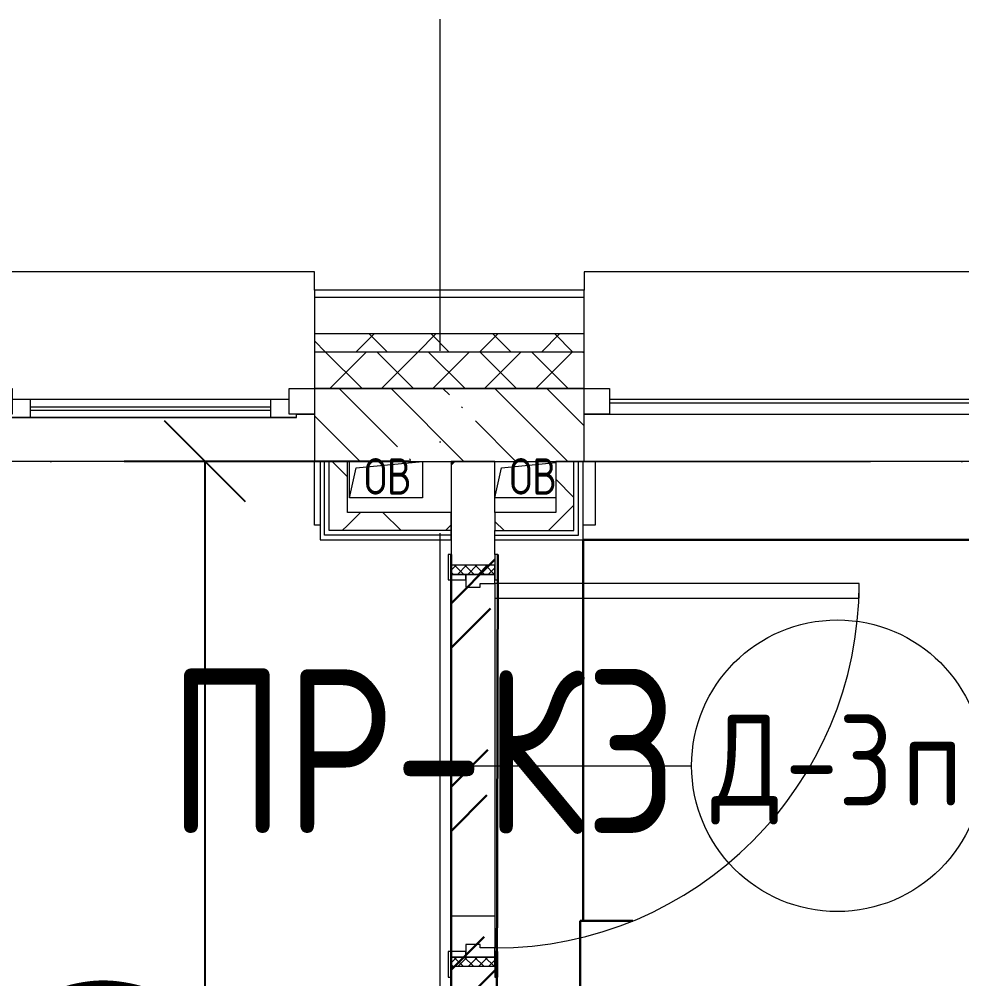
# Model space of a CAD drawing. Header units: millimetres. Extents: x -592259 to 288321, y -552984 to 293768.
# Drawn here: x 17906 to 20494, y -202286 to -199653 of the extents above; entities that cross this region are included whole.
import ezdxf

# ---------------------------------------------------------------- set-up
doc = ezdxf.new("R2010")
doc.units = ezdxf.units.MM
doc.linetypes.add('ADSK_Линия сетки', pattern=[2500, 2000, -250, 0, -250])
doc.layers.get('Defpoints').update_dxf_attribs({"color": 250})
for name, color, linetype, lineweight in [('0) Расчет', 250, 'Continuous', 60), ('0.2) Кирпич', 30, 'Continuous', 30), ('2)Фархверки', 40, 'Continuous', 30), ('3) Перемычки готовы', 3, 'Continuous', 30), ('4) Штукатурка', 6, 'Continuous', 30), ('4.5) Штук Гипсовая по ЖБ', 6, 'Continuous', 30), ('A-DETL-GENF-OTLN', 250, 'Continuous', 5), ('A-DOOR-____-IDEN', 250, 'Continuous', 9), ('A-DOOR-____-MCUT', 250, 'Continuous', 5), ('A-DOOR-____-OTLN', 250, 'Continuous', 5), ('A-DOOR-FRAM-MCUT', 250, 'Continuous', 5), ('A-DOOR-FRAM-OTLN', 250, 'Continuous', 5), ('A-FLOR-____-OTLN', 250, 'Continuous', 9), ('A-GLAZ-____-MCUT', 250, 'Continuous', 9), ('A-GLAZ-____-OTLN', 250, 'Continuous', 5), ('A-WALL-____-MCUT', 250, 'Continuous', 13), ('A-WALL-____-PATT', 250, 'Continuous', 13), ('A-WALL-FNSH-MCUT', 250, 'Continuous', 13), ('I-WALL-____-OTLN', 250, 'Continuous', 9), ('S-GRID-____-OTLN', 250, 'Continuous', 9)]:
    doc.layers.add(name, color=color, linetype=linetype, lineweight=lineweight)
doc.styles.add('GOST Common_1', font='', dxfattribs={"width": 0.9, "height": 250})
doc.styles.add('ISOCPEUR', font='isocpeur.ttf', dxfattribs={"width": 0.8, "height": 100})
doc.styles.add('ISOCPEUR_I_1', font='ГОСТ тип А.ttf', dxfattribs={"height": 2500})
doc.styles.get("Standard").update_dxf_attribs({"font": 'ГОСТ тип А.ttf'})
doc.styles.get('GOST Common_1').set_extended_font_data('GOST Common')
doc.dimstyles.new('А3', dxfattribs={"dimtxt": 333, "dimasz": 222, "dimexe": 222, "dimexo": 111, "dimgap": 111, "dimtad": 1, "dimtoh": 1, "dimdec": 0, "dimrnd": 0.0015, "dimzin": 0, "dimdsep": 46, "dimtxsty": 'Standard', "dimblk": 'OBLIQUE', "dimcen": 0, "dimclrd": 7, "dimclre": 7, "dimclrt": 7, "dimadec": 0, "dimazin": 0, "dimtfac": 1, "dimtdec": 0, "dimtofl": 0, "dimtmove": 0, "dimatfit": 3, "dimfxl": 1, "dimtolj": 1, "dimtzin": 0, "dimarcsym": 0})
pattern_1 = [(45, (-3188.22, -259241.39), (-141.42136, 141.42136), []), (135, (-3188.22, -259241.39), (-141.42136, -141.42136), [])]

# ---------------------------------------------------------------- blocks, each defined once
blk = doc.blocks.new('Дверь_СКБ_1Ст_Внутренняя - Д-3п_1100x2100h_С_У мужской_ С_У женский-41867783-АР1_Маркировочный план 3 этажа')
at = {"layer": 'A-DOOR-____-OTLN'}
h = blk.add_hatch(dxfattribs=at)
h.set_pattern_fill('FP_10', color=256, style=0, pattern_type=2)
h.set_pattern_definition([(135, (1751.41, 124.685), (-14.14214, -14.14214), []), (225, (1751.41, 124.685), (14.14214, -14.14214), [])])
h.paths.add_polyline_path([(562.5, -5.7), (562.5, 60), (537.5, 60), (537.5, -60), (562.5, -60)])
at = {"layer": 'A-DOOR-FRAM-OTLN'}
h = blk.add_hatch(dxfattribs=at)
h.set_pattern_fill('FP_11', color=256, style=0, pattern_type=2)
h.set_pattern_definition([(45, (-371.384, 124.685), (-14.1421, 14.1421), []), (135, (-371.384, 124.685), (-14.1421, -14.1421), [])])
h.paths.add_polyline_path([(-512.5, 60), (-537.5, 60), (-537.5, -60), (-512.5, -60), (-512.5, 49.3)])
at = {"layer": 'A-DOOR-____-MCUT'}
for p, q in [((-487.5, 1060), (-487.5, 60)), ((-447.5, 1060), (-487.5, 1060)), ((-447.5, 60), (-447.5, 1060)), ((-487.5, 60), (-447.5, 60))]:
    blk.add_line(p, q, dxfattribs=at)
at = {"layer": 'A-DOOR-____-OTLN'}
blk.add_arc((-487.5, 60), 1000, 360, 90, dxfattribs=at)
at = {"layer": 'A-DOOR-FRAM-MCUT'}
for p, q in [((-497.5, 68), (-567.5, 68)), ((-567.5, 68), (-567.5, 60)), ((-567.5, 60), (-497.5, 60)), ((-512.5, 60), (-537.5, 60)), ((-537.5, 60), (-537.5, -60)), ((-487.5, 60), (-512.5, 60)), ((-512.5, 60), (-512.5, -20)), ((-512.5, -60), (-512.5, 60)), ((-497.5, 60), (-512.5, 60)), ((-512.5, 60), (-512.5, 59)), ((-512.5, 59), (-497.5, 59)), ((-497.5, 60), (-497.5, 68)), ((-497.5, 59), (-497.5, 60)), ((-487.5, 20), (-487.5, 60)), ((512.5, 60), (512.5, 20)), ((537.5, 60), (512.5, 60)), ((592.5, 68), (522.5, 68)), ((522.5, 68), (522.5, 60)), ((537.5, 60), (522.5, 60)), ((522.5, 60), (522.5, 59)), ((522.5, 60), (592.5, 60)), ((522.5, 59), (537.5, 59)), ((537.5, -20), (537.5, 60)), ((562.5, 60), (537.5, 60)), ((537.5, 60), (537.5, -60)), ((537.5, 59), (537.5, 60)), ((562.5, -60), (562.5, 60)), ((592.5, 60), (592.5, 68)), ((-477.5, 20), (-487.5, 20)), ((-477.5, -20), (-477.5, 20)), ((512.5, 20), (502.5, 20)), ((502.5, 20), (502.5, -20)), ((-512.5, -20), (-477.5, -20)), ((-497.5, -20), (-512.5, -20)), ((-512.5, -20), (-512.5, -60)), ((-497.5, -60), (-497.5, -20)), ((502.5, -20), (537.5, -20)), ((537.5, -20), (522.5, -20)), ((522.5, -20), (522.5, -60)), ((537.5, -60), (537.5, -20)), ((-497.5, -60), (-567.5, -60)), ((-567.5, -60), (-567.5, -68)), ((-567.5, -68), (-497.5, -68)), ((-537.5, -60), (-512.5, -60)), ((-512.5, -60), (-497.5, -60)), ((-497.5, -68), (-497.5, -60)), ((522.5, -60), (537.5, -60)), ((592.5, -60), (522.5, -60)), ((522.5, -60), (522.5, -68)), ((522.5, -68), (592.5, -68)), ((537.5, -60), (562.5, -60)), ((592.5, -68), (592.5, -60))]:
    blk.add_line(p, q, dxfattribs=at)
blk = doc.blocks.new('Окно_СКБ_1Ст1 - 120_Окно_СКБ_1Ст_900_ОК3л-29018700-АР1_Маркировочный план 3 этажа')
at = {"layer": 'A-GLAZ-____-MCUT'}
for p, q in [((-450, -195), (-450, -125)), ((-450, -125), (-380, -125)), ((-380, -125), (-380, -195)), ((380, -195), (380, -125)), ((380, -125), (450, -125)), ((450, -125), (450, -195)), ((380, -155), (-380, -155)), ((-380, -155), (-380, -195)), ((-330, -205), (-330, -155)), ((330, -205), (330, -155)), ((380, -195), (380, -155)), ((-380, -195), (-450, -195)), ((-380, -195), (-400, -195)), ((-400, -195), (-400, -205)), ((-400, -205), (400, -205)), ((400, -205), (-400, -205)), ((450, -195), (380, -195)), ((400, -195), (380, -195)), ((400, -205), (400, -195))]:
    blk.add_line(p, q, dxfattribs=at)
at = {"layer": 'A-GLAZ-____-MCUT', "lineweight": 5}
for p, q in [((-330, -175), (330, -175)), ((330, -185), (-330, -185))]:
    blk.add_line(p, q, dxfattribs=at)
at = {"layer": 'A-GLAZ-____-OTLN'}
for p, q in [((-450, -195), (-400, -195)), ((400, -195), (450, -195))]:
    blk.add_line(p, q, dxfattribs=at)
blk = doc.blocks.new('Окно_СКБ_1Ст1 - 120_Окно_СКБ_1Ст_1250_ОКп14_E30-37619683-АР1_Маркировочный план 3 этажа')
at = {"layer": 'A-GLAZ-____-MCUT'}
for p, q in [((-625, -195), (-625, -125)), ((-625, -125), (-555, -125)), ((-555, -125), (-555, -195)), ((555, -195), (555, -125)), ((555, -125), (625, -125)), ((625, -125), (625, -195)), ((-555, -195), (-625, -195)), ((625, -195), (555, -195))]:
    blk.add_line(p, q, dxfattribs=at)
at = {"layer": 'A-GLAZ-____-MCUT', "lineweight": 5}
for p, q in [((555, -155), (-555, -155)), ((555, -165), (-555, -165))]:
    blk.add_line(p, q, dxfattribs=at)
at = {"layer": 'A-GLAZ-____-OTLN'}
blk.add_line((-625, -195), (625, -195), dxfattribs=at)
blk = doc.blocks.new('WNW_Отлив1 - Отлив_металлический 2-28596055-АР1_Маркировочный план 3 этажа')
at = {"layer": 'A-GLAZ-____-OTLN'}
for p, q in [((450, 320), (-450, 320)), ((-450, 320), (-450, 270)), ((450, 270), (450, 320))]:
    blk.add_line(p, q, dxfattribs=at)
blk = doc.blocks.new('WNW_Отлив1 - Отлив_металлический 2-28598996-АР1_Маркировочный план 3 этажа')
at = {"layer": 'A-GLAZ-____-OTLN'}
for p, q in [((625, 320), (-625, 320)), ((-625, 320), (-625, 270)), ((625, 270), (625, 320))]:
    blk.add_line(p, q, dxfattribs=at)
blk = doc.blocks.new('_Wn_-As_OpeningMEP_floor__Rectangular - _Wn_-As_OpeningMEP_floor__Rectangular-V77-АР1_Маркировочный план 3 этажа')
at = {"layer": 'A-DETL-GENF-OTLN', "lineweight": 5}
for p, q in [((-100, 0), (-82.3, 82.3)), ((-82.3, 82.3), (67, 96.8))]:
    blk.add_line(p, q, dxfattribs=at)
blk = doc.blocks.new('_Wn_-As_OpeningMEP_floor__Rectangular - _Wn_-As_OpeningMEP_floor__Rectangular-35307840-АР1_Маркировочный план 3 этажа')
at = {"layer": 'A-DETL-GENF-OTLN', "lineweight": 5}
for p, q in [((-100, 0), (-82.3, 82.3)), ((-82.3, 82.3), (100, 100))]:
    blk.add_line(p, q, dxfattribs=at)
blk = doc.blocks.new('ADSK_Марка_Дверь - Типоразмер_ADSK_Марка-30565456-АР1_Маркировочный план 3 этажа')
at = {"layer": 'A-DOOR-____-IDEN'}
blk.add_circle((0, 0), 4, dxfattribs=at)
blk = doc.blocks.new('_Oblique')
at = {"color": 0, "linetype": 'ByBlock', "lineweight": -2}
blk.add_line((-0.5, -0.5), (0.5, 0.5), dxfattribs=at)
blk = doc.blocks.new('*D5455')
at = {"layer": '0) Расчет', "color": 7, "lineweight": -2, "transparency": 16777216}
for p, q in [((18980.8, -200866.4), (18194, -200866.4)), ((18416, -204446.4), (18416, -200866.4)), ((18980.8, -204446.4), (18194, -204446.4))]:
    blk.add_line(p, q, dxfattribs=at)
at = {"layer": 'Defpoints', "color": 0, "transparency": 16777216}
for p in [(18416, -200866.4), (19091.8, -200866.4), (19091.8, -204446.4)]:
    blk.add_point(p, dxfattribs=at)
at = {"layer": '0) Расчет', "color": 7, "lineweight": -2, "transparency": 16777216, "xscale": 222, "yscale": 222, "zscale": 222}
for p, rotation in [((18416, -200866.4), 90), ((18416, -204446.4), 270)]:
    blk.add_blockref('_Oblique', p, dxfattribs=dict(at, rotation=rotation))
at = {"layer": '0) Расчет', "color": 7, "transparency": 16777216, "insert": (18138.5, -202656.4), "char_height": 333, "attachment_point": 5, "rotation": 90}
blk.add_mtext('\\A1;3580', dxfattribs=at)

msp = doc.modelspace()

# ---------------------------------------------------------------- hatches: boundary and pattern name
at = {"layer": '0.2) Кирпич'}
h = msp.add_hatch(dxfattribs=at)
h.set_pattern_fill('FP_2', color=256, style=0, pattern_type=2)
h.set_pattern_definition([(45, (-3188.22, -259241.4), (-251.4472, 251.4472), []), (45, (-3188.22, -258860.4), (-251.4472, 251.4472), [])])
h.paths.add_polyline_path([(19091.7763, -204566.3886), (19211.7763, -204566.3886), (19211.7763, -202251.3892), (19091.7763, -202251.3892), (19091.7763, -204455.6051)])
h.paths.add_polyline_path([(19202.3199, -201151.3892), (19211.7763, -201151.3892), (19211.7763, -200866.3892), (19091.7763, -200866.5676), (19091.7763, -202251.3892), (19180.8429, -202251.3892)])
at = {"layer": 'A-WALL-____-PATT', "lineweight": 15, "true_color": 0x000000}
h = msp.add_hatch(dxfattribs=at)
h.set_pattern_fill('FP_16', color=18, style=0, pattern_type=2)
h.set_pattern_definition([(135, (-3188.22, -259241.39), (-84.85281, -84.85281), []), (225, (-3188.22, -259241.39), (84.85281, -84.85281), [])])
h.paths.add_polyline_path([(59832.0058, -200566.3892), (66071.7763, -200566.3892), (66071.7763, -200516.3892), (59832.0058, -200516.3892)])
h.paths.add_polyline_path([(58281.5715, -200566.3892), (58632.0058, -200566.3892), (58632.0058, -200516.3892), (57981.7763, -200516.3892), (57981.7763, -200566.3892), (58109.3968, -200566.3892)])
h.paths.add_polyline_path([(56379.2388, -200566.3892), (57081.7763, -200566.3892), (57081.7763, -200516.3892), (49662.0053, -200516.3892), (49662.0053, -200566.3892), (54072.3616, -200566.3892)])
h.paths.add_polyline_path([(47762.0053, -200566.3892), (48412.0053, -200566.3892), (48412.0053, -200516.3892), (47762.0053, -200516.3892)])
h.paths.add_polyline_path([(46461.7544, -200566.3892), (46862.0053, -200566.3892), (46862.0053, -200516.3892), (45362.0053, -200516.3892), (45362.0053, -200566.3892), (46361.3368, -200566.3892)])
h.paths.add_polyline_path([(42537.9752, -200566.3892), (42562.0053, -200566.3892), (42562.0053, -200516.3892), (41012.0053, -200516.3892), (41012.0053, -200566.3892), (42161.7544, -200566.3892)])
h.paths.add_polyline_path([(37361.5805, -200566.3892), (38212.0053, -200566.3892), (38212.0053, -200516.3892), (36662.0053, -200516.3892), (36662.0053, -200566.3892)])
h.paths.add_polyline_path([(33310.4662, -200566.3892), (33861.7763, -200566.3892), (33861.7763, -200516.3892), (32312.0053, -200516.3892), (32312.0053, -200566.3892), (33161.7544, -200566.3892)])
h.paths.add_polyline_path([(34761.7763, -200566.3892), (35412.0053, -200566.3892), (35412.0053, -200516.3892), (34761.7763, -200516.3892)])
h.paths.add_polyline_path([(28696.7116, -200566.3892), (29512.0053, -200566.3892), (29512.0053, -200516.3892), (27961.7763, -200516.3892), (27961.7763, -200566.3892), (28636.7763, -200566.3892)])
h.paths.add_polyline_path([(23686.7763, -200566.3892), (25161.7763, -200566.3892), (25161.7763, -200516.3892), (20706.7763, -200516.3892), (20706.7763, -200566.3892), (21936.7763, -200566.3892)])
h.paths.add_polyline_path([(19456.7763, -200566.3892), (19456.7763, -200516.3892), (18716.7544, -200516.3892), (18716.7544, -200566.3892), (18892.4832, -200566.3892)])
h.paths.add_polyline_path([(11395.1321, -200566.3892), (17816.7544, -200566.3892), (17816.7544, -200516.3892), (9561.7544, -200516.3892), (9561.7544, -200566.3892), (10818.4128, -200566.3892)])
h.paths.add_polyline_path([(6661.7983, -200566.3892), (6761.7544, -200566.3892), (6761.7544, -200516.3892), (5561.7544, -200516.3892), (5561.7544, -200566.3892), (6541.7983, -200566.3892)])
h.paths.add_polyline_path([(2486.8039, -200566.3892), (4361.7544, -200566.3892), (4361.7544, -200516.3892), (-3538.2456, -200516.3892), (-3538.2456, -200566.3892), (2461.8039, -200566.3892)])
h = msp.add_hatch(dxfattribs=at)
h.set_pattern_fill('FP_17', color=18, style=0, pattern_type=2)
h.set_pattern_definition([(45, (-3188.22, -259241.39), (-70.71068, 70.71068), []), (135, (-3188.22, -259241.39), (-70.71068, -70.71068), [])])
h.paths.add_polyline_path([(17162.3253, -200666.3892), (17816.7544, -200666.3283), (17816.7544, -200566.3892), (9561.7544, -200566.3892), (9561.7544, -200666.3892), (14855.448, -200666.3892)])
h.paths.add_polyline_path([(63299.8706, -200666.3892), (66001.7763, -200666.3283), (66001.7763, -200599.7225), (66071.7763, -200566.3892), (59832.0058, -200566.3892), (59832.0058, -200666.3892), (60561.7544, -200666.3892)])
h.paths.add_polyline_path([(58632.0058, -200666.3892), (58632.0058, -200566.3892), (57981.7763, -200566.3892), (57981.7763, -200666.3892), (58109.3968, -200666.3892)])
h.paths.add_polyline_path([(50291.7763, -200666.3892), (57081.7763, -200666.3283), (57081.7763, -200566.3892), (49662.0053, -200566.3892), (49662.0053, -200666.3892)])
h.paths.add_polyline_path([(46862.0053, -200666.3892), (46862.0053, -200566.3892), (45362.0053, -200566.3892), (45362.0053, -200666.3892), (46861.7544, -200666.388)])
h.paths.add_polyline_path([(48412.0053, -200666.3892), (48412.0053, -200566.3892), (47762.0053, -200566.3892), (47762.0053, -200666.3892)])
h.paths.add_polyline_path([(42562.0053, -200666.3892), (42562.0053, -200566.3892), (41012.0053, -200566.3892), (41012.0053, -200666.3892), (42561.7544, -200666.388)])
h.paths.add_polyline_path([(37561.5805, -200666.3892), (38212.0053, -200666.3283), (38212.0053, -200566.3892), (36662.0053, -200566.3892), (36662.0053, -200666.3892), (37475.0852, -200666.3892)])
h.paths.add_polyline_path([(33861.7763, -200666.3892), (33861.7763, -200566.3892), (32312.0053, -200566.3892), (32312.0053, -200666.3892), (33310.4662, -200666.3892)])
h.paths.add_polyline_path([(35412.0053, -200666.3892), (35412.0053, -200566.3892), (34761.7763, -200566.3892), (34761.7763, -200666.3892)])
h.paths.add_polyline_path([(29446.7763, -200666.3892), (29512.0053, -200666.3283), (29512.0053, -200566.3892), (27961.7763, -200566.3892), (27961.7763, -200666.3892), (28696.7116, -200666.3892)])
h.paths.add_polyline_path([(23886.7763, -200666.3892), (25161.7763, -200666.3283), (25161.7763, -200566.3892), (20706.7763, -200566.3892), (20706.7763, -200666.3892), (23886.7577, -200666.3886)])
h.paths.add_polyline_path([(18716.7544, -200666.3892), (19456.7763, -200666.3283), (19456.7763, -200566.3892), (18716.7544, -200566.3892), (18716.7544, -200666.3283)])
h.paths.add_polyline_path([(6761.7544, -200666.3892), (6761.7544, -200566.3892), (5561.7544, -200566.3892), (5561.7544, -200666.3892), (6661.7983, -200666.3892)])
h.paths.add_polyline_path([(2461.8039, -200666.3892), (4361.7544, -200666.3892), (4361.7544, -200566.3892), (-3488.2456, -200566.3892), (-3488.2456, -200666.3892), (-1292.6929, -200666.3892)])
h = msp.add_hatch(dxfattribs=at)
h.set_pattern_fill('FP_24', color=18, style=0, pattern_type=2)
h.set_pattern_definition([(135, (-3188.22, -259241.39), (-142.5612, -142.5612), []), (135, (-3045.66, -259241.39), (-142.5612, -142.5612), [252.016, -50.403, 3.353, -47.05])])
h.paths.add_polyline_path([(18805.3409, -200866.3892), (19456.7763, -200866.2161), (19456.7763, -200666.3892), (18716.7544, -200666.3892), (18716.7566, -200866.3886)])
h.paths.add_polyline_path([(12427.8937, -200866.3892), (17816.7544, -200866.1492), (17816.7544, -200666.3892), (10611.7763, -200666.3892), (10611.7763, -200866.3886), (11971.8514, -200866.3892)])
h = msp.add_hatch(dxfattribs=at)
h.set_pattern_fill('FP_51', color=18, style=0, pattern_type=2)
h.set_pattern_definition(pattern_1)
h.paths.add_polyline_path([(18773.4979, -201056.3886), (18806.7325, -201056.3886), (18806.7325, -200866.3892), (18756.7325, -200867.0428), (18756.7325, -201056.3886)])
h = msp.add_hatch(dxfattribs=at)
h.set_pattern_fill('FP_51', color=18, style=0, pattern_type=2)
h.set_pattern_definition(pattern_1)
h.paths.add_polyline_path([(19378.7544, -201056.3886), (19428.7544, -201056.3886), (19428.7327, -200866.3892), (19378.7544, -200866.5676), (19378.7544, -201041.3892)])
h = msp.add_hatch(dxfattribs=at)
h.set_pattern_fill('FP_51', color=18, style=0, pattern_type=2)
h.set_pattern_definition(pattern_1)
h.paths.add_polyline_path([(18892.4832, -201056.3886), (19091.7544, -201056.3886), (19091.7544, -201006.3886), (18806.7325, -201006.3886), (18806.7325, -201056.3886), (18891.7544, -201056.3886)])
h = msp.add_hatch(dxfattribs=at)
h.set_pattern_fill('FP_51', color=18, style=0, pattern_type=2)
h.set_pattern_definition(pattern_1)
h.paths.add_polyline_path([(19378.7544, -201056.3886), (19378.7544, -201006.3886), (19211.7763, -201006.3886), (19211.7763, -201056.3886)])

# ---------------------------------------------------------------- linework, layer by layer
at = {"layer": '0.2) Кирпич'}
for p, q in [((19091.7763, -201121.3892), (19091.7763, -204446.3886)), ((19211.7763, -204566.3886), (19219.7763, -201121.3892))]:
    msp.add_line(p, q, dxfattribs=at)
at = {"layer": '4) Штукатурка'}
for p, q in [((19453.7544, -202126.7968), (19453.7544, -201081.3886)), ((19590.7496, -202126.7968), (19445.7334, -202126.7968)), ((19445.7334, -202126.7968), (19445.7334, -204850.8119)), ((19590.7496, -202126.7968), (19453.7544, -202126.7968))]:
    msp.add_line(p, q, dxfattribs=at)
at = {"layer": '4.5) Штук Гипсовая по ЖБ'}
msp.add_line((19453.7544, -201081.3886), (20884.8019, -201081.3886), dxfattribs=at)
at = {"layer": 'A-DOOR-____-IDEN', "color": 18, "true_color": 0x000000}
msp.add_line((19151.7763, -201701.3892), (19751.7763, -201701.3892), dxfattribs=at)
at = {"layer": 'A-FLOR-____-OTLN', "color": 18, "lineweight": 5, "true_color": 0x000000}
for p, q in [((18716.7544, -201041.3886), (18716.7544, -200866.3892)), ((18812.8263, -200966.5676), (18812.8263, -200866.5676)), ((18812.8263, -200866.5676), (19012.8263, -200866.5676)), ((19012.8263, -200866.5676), (19012.8263, -200966.5676)), ((19211.7763, -200866.5676), (19378.7544, -200866.5676)), ((19486.7763, -200866.3892), (19486.7763, -201041.3892)), ((19012.8263, -200966.5676), (18812.8263, -200966.5676)), ((19378.7544, -200966.5676), (19211.7763, -200966.5676)), ((18731.7325, -201041.3886), (18716.7544, -201041.3886)), ((19486.7763, -201041.3892), (19453.7544, -201041.3892)), ((19211.7763, -201241.3892), (19211.7763, -202201.3892)), ((19211.7763, -202113.8892), (19091.7763, -202113.8892)), ((19091.7763, -202113.8892), (19091.7763, -202211.3892))]:
    msp.add_line(p, q, dxfattribs=at)
at = {"layer": 'A-FLOR-____-OTLN', "color": 18, "true_color": 0x000000}
msp.add_line((19091.7763, -201191.3892), (19091.7763, -202113.8892), dxfattribs=at)
at = {"layer": 'A-WALL-____-MCUT', "color": 18, "lineweight": 15, "true_color": 0x000000}
for p, q in [((19456.7763, -200416.3892), (18716.7544, -200416.3892)), ((18716.7544, -200516.3892), (18716.7544, -200666.3892)), ((19456.7763, -200516.3892), (18716.7544, -200516.3892)), ((19456.7763, -200666.3892), (19456.7763, -200516.3892)), ((19456.7763, -200566.3892), (18716.7544, -200566.3892)), ((18716.7544, -200666.3892), (19456.7763, -200666.3892)), ((18716.7544, -200666.3892), (18716.7544, -200866.3892)), ((19456.7763, -200666.3892), (18716.7544, -200666.3892)), ((19456.7763, -200866.3892), (19456.7763, -200666.3892)), ((18716.7544, -200866.3892), (19456.7763, -200866.3892)), ((18744.2325, -201068.8886), (18744.2325, -200866.3295)), ((18806.7325, -200866.3295), (18756.7325, -200866.3295)), ((18756.7325, -201056.3886), (18756.7325, -200866.3295)), ((18806.7325, -201006.3886), (18806.7325, -200866.3295)), ((19091.7763, -200866.3886), (19091.7763, -201121.3892)), ((19211.7763, -200866.3886), (19091.7763, -200866.3886)), ((19211.7763, -201006.3886), (19211.7763, -200866.3886)), ((19378.7544, -200866.3283), (19378.7544, -201006.3886)), ((19428.7544, -200866.3283), (19378.7544, -200866.3283)), ((19428.7544, -201056.3886), (19428.7544, -200866.3283)), ((19441.2544, -201068.8886), (19441.2544, -200866.3283)), ((19091.7544, -201006.3886), (18806.7325, -201006.3886)), ((19091.7544, -201056.3886), (19091.7544, -201006.3886)), ((19378.7544, -201006.3886), (19211.7763, -201006.3886)), ((19211.7763, -201006.3886), (19211.7763, -201056.3886)), ((19091.7544, -201056.3886), (18756.7325, -201056.3886)), ((19211.7763, -201121.3892), (19211.7763, -201056.3886)), ((19211.7763, -201056.3886), (19428.7544, -201056.3886)), ((19091.7544, -201068.8886), (18744.2325, -201068.8886)), ((19211.7763, -201068.8886), (19441.2544, -201068.8886))]:
    msp.add_line(p, q, dxfattribs=at)
at = {"layer": 'A-WALL-FNSH-MCUT', "lineweight": 15}
for p, q in [((19456.7763, -200396.3892), (18716.7544, -200396.3892)), ((18716.7544, -200396.3892), (18716.7544, -200516.3892)), ((19456.7763, -200516.3892), (19456.7763, -200396.3892)), ((18731.7325, -200866.3295), (18731.7325, -201081.3886)), ((18756.7325, -200866.3295), (18731.7325, -200866.3295)), ((19453.7544, -200866.3283), (19428.7544, -200866.3283)), ((19453.7544, -201081.3886), (19453.7544, -200866.3283)), ((19091.7544, -201081.3886), (19091.7544, -201056.3886)), ((18731.7325, -201081.3886), (19091.7544, -201081.3886)), ((19211.7763, -201081.3886), (19453.7544, -201081.3886))]:
    msp.add_line(p, q, dxfattribs=at)
at = {"layer": 'I-WALL-____-OTLN', "color": 18, "lineweight": 15, "true_color": 0x000000}
for p, q in [((18716.7544, -200866.3892), (17816.7544, -200866.3892)), ((20706.7763, -200866.3892), (19456.7763, -200866.3892))]:
    msp.add_line(p, q, dxfattribs=at)
at = {"layer": 'S-GRID-____-OTLN', "color": 18, "linetype": 'ADSK_Линия сетки', "true_color": 0x000000}
for p, q in [((19061.7763, -220563.733), (19061.7763, -199653.1503)), ((-6757.7749, -200866.3886), (70471.963, -200866.3886))]:
    msp.add_line(p, q, dxfattribs=at)

# ---------------------------------------------------------------- block references
at = {"layer": 'A-DOOR-____-IDEN', "color": 18, "true_color": 0x000000, "xscale": 99.99999999999993, "yscale": 99.99999999999993, "zscale": 99.99999999999993}
msp.add_blockref('ADSK_Марка_Дверь - Типоразмер_ADSK_Марка-30565456-АР1_Маркировочный план 3 этажа', (20151.7763, -201701.3892), dxfattribs=at)
at = {"layer": 'A-DOOR-____-OTLN', "color": 18, "true_color": 0x000000, "rotation": 269.9999999999998}
msp.add_blockref('Дверь_СКБ_1Ст_Внутренняя - Д-3п_1100x2100h_С_У мужской_ С_У женский-41867783-АР1_Маркировочный план 3 этажа', (19151.7763, -201688.8892), dxfattribs=at)
at = {"layer": 'A-GLAZ-____-OTLN', "color": 18, "true_color": 0x000000}
for name, p in [('WNW_Отлив1 - Отлив_металлический 2-28596055-АР1_Маркировочный план 3 этажа', (18266.7544, -200666.3892)), ('WNW_Отлив1 - Отлив_металлический 2-28598996-АР1_Маркировочный план 3 этажа', (20081.7763, -200666.3892)), ('Окно_СКБ_1Ст1 - 120_Окно_СКБ_1Ст_900_ОК3л-29018700-АР1_Маркировочный план 3 этажа', (18266.7544, -200541.3892)), ('Окно_СКБ_1Ст1 - 120_Окно_СКБ_1Ст_1250_ОКп14_E30-37619683-АР1_Маркировочный план 3 этажа', (20081.7763, -200541.3892)), ('_Wn_-As_OpeningMEP_floor__Rectangular - _Wn_-As_OpeningMEP_floor__Rectangular-35307840-АР1_Маркировочный план 3 этажа', (18912.8263, -200966.5676)), ('_Wn_-As_OpeningMEP_floor__Rectangular - _Wn_-As_OpeningMEP_floor__Rectangular-V77-АР1_Маркировочный план 3 этажа', (19311.7763, -200966.5676))]:
    msp.add_blockref(name, p, dxfattribs=at)

# ---------------------------------------------------------------- texts
at = {"layer": '2)Фархверки', "char_height": 100, "width": 160.3375, "attachment_point": 1, "style": 'ISOCPEUR'}
for insert in [(18852.8473, -200857.6121), (19251.7974, -200857.6121)]:
    msp.add_mtext('ОВ', dxfattribs=dict(at, insert=insert))
at = {"layer": '3) Перемычки готовы', "insert": (18315.4202, -201437.2065), "char_height": 450, "width": 333.502, "attachment_point": 1, "style": 'ISOCPEUR_I_1'}
msp.add_mtext('ПР-К3', dxfattribs=at)
at = {"layer": 'A-DOOR-____-IDEN', "color": 18, "true_color": 0x000000, "char_height": 250, "attachment_point": 1, "style": 'GOST Common_1'}
for s, insert, width in [('\\fGOST Common|b0|i0|c204|p34|;\\W.9;Д', (19805.7189, -201560.9386), 245.316375), ('-3', (20008.1252, -201560.9386), 389.620125), ('\\fGOST Common|b0|i0|c204|p34|;\\W.9;п', (20329.5939, -201560.9386), 194.810062)]:
    msp.add_mtext(s, dxfattribs=dict(at, insert=insert, width=width))

# ---------------------------------------------------------------- dimensions: what is measured, and where the dimension line sits
at = {"layer": '0) Расчет'}
dim = msp.add_linear_dim(base=(18416.0245, -200866.3886), p1=(19091.7763, -204446.3886), p2=(19091.7763, -200866.3886), angle=90, dimstyle='А3', dxfattribs=at)
dim.commit()
dim.dimension.update_dxf_attribs({"geometry": '*D5455', "text_midpoint": (18138.5245, -202656.3886)})

doc.saveas('drawing.dxf')
